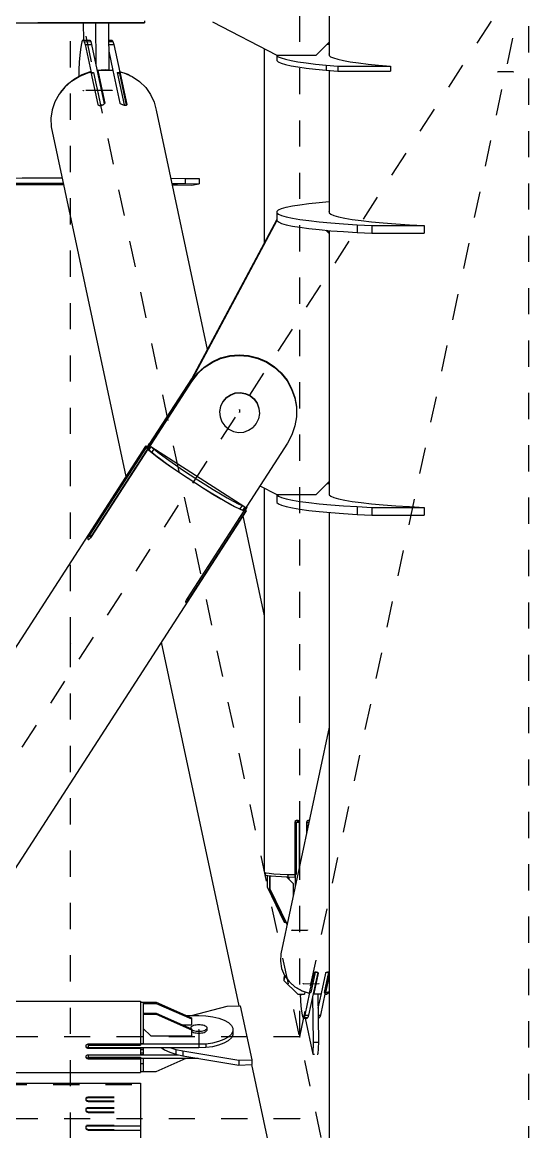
# Model space of a CAD drawing. Header units: millimetres. Extents: x 149919 to 150445, y 136651 to 136866.
# Drawn here: x 150374.178 to 150376.113, y 136729.513 to 136733.751 of the extents above; entities that cross this region are included whole.
import ezdxf

# ---------------------------------------------------------------- set-up
doc = ezdxf.new("R2010")
doc.units = ezdxf.units.MM
doc.header["$LTSCALE"] = 0.25
for name, pattern in [('CENTER', [50.8, 31.75, -6.35, 6.35, -6.35]), ('XKITLINE00', [0]), ('XKITLINE02', [4, 2, -2]), ('XKITLINE03', [6, 3, -1, 1, -1])]:
    doc.linetypes.add(name, pattern=pattern)

# ---------------------------------------------------------------- blocks, each defined once
blk = doc.blocks.new('çatıı')
at = {"color": 8, "linetype": 'CENTER'}
for p, q in [((23430, 7286.23), (23430, 8951.04)), ((23255, 8100.54), (23255, 8908.22)), ((23342.5, 7950.27), (23342.5, 8770.27)), ((22900, 7540.27), (23430, 8360.27)), ((23430, 7540.27), (23255, 8360.27)), ((23342.5, 7950.27), (23430, 8360.27)), ((23424.13, 8318.83), (23418.16, 8318.79)), ((23270.84, 8311.73), (23259.89, 8311.66)), ((23319.5, 8189.82), (23319.5, 8188.8)), ((23255, 6431.43), (23255, 8100.54)), ((23339.51, 7991.02), (23345.48, 7991.06)), ((23343.85, 7970.58), (23349.82, 7970.62)), ((23342.5, 7950.27), (22987.5, 7950.27)), ((23303.96, 7953), (23303.96, 7947.54))]:
    blk.add_line(p, q, dxfattribs=at)
at = {"color": 8, "linetype": 'XKITLINE00'}
for p, q in [((23353.8, 8390.02), (23353.8, 8330.21)), ((23046.8, 8337.5), (23283.2, 8337.5)), ((23242.19, 8337.53), (23242.36, 8337.58)), ((23242.19, 8337.52), (23242.36, 8337.52)), ((23242.36, 8337.58), (23242.6, 8337.62)), ((23242.36, 8337.52), (23242.6, 8337.52)), ((23242.6, 8337.62), (23242.89, 8337.64)), ((23242.6, 8337.52), (23242.89, 8337.52)), ((23242.89, 8337.64), (23243.2, 8337.65)), ((23242.89, 8337.64), (23242.89, 8337.52)), ((23242.89, 8337.52), (23243.2, 8337.52)), ((23243.2, 8337.65), (23283.2, 8337.65)), ((23243.2, 8337.65), (23243.2, 8337.52)), ((23243.2, 8337.52), (23283.2, 8337.52)), ((23259.84, 8337.52), (23259.9, 8330.9)), ((23264.47, 8337.52), (23264.6, 8321.78)), ((23269.45, 8337.52), (23269.6, 8319.65)), ((23283.2, 8338.25), (23283.2, 8337.65)), ((23283.2, 8337.65), (23283.2, 8337.52)), ((23283.2, 8337.52), (23283.2, 8337.5)), ((23283.2, 8337.52), (23283.2, 8337.5)), ((23309.19, 8337.99), (23333.8, 8325.23)), ((23258.73, 8327.35), (23258.5, 8325.16)), ((23258.99, 8329.07), (23258.73, 8327.35)), ((23259.28, 8330.25), (23258.99, 8329.07)), ((23259.58, 8330.87), (23259.28, 8330.25)), ((23259.58, 8330.87), (23259.9, 8330.9)), ((23259.9, 8330.9), (23262.39, 8330.92)), ((23259.9, 8330.9), (23260.21, 8330.35)), ((23260.21, 8330.35), (23262.7, 8330.37)), ((23260.21, 8330.35), (23260.52, 8329.23)), ((23260.52, 8329.23), (23263.01, 8329.25)), ((23260.52, 8329.23), (23262.79, 8318.57)), ((23262.39, 8330.92), (23262.7, 8330.37)), ((23262.7, 8330.37), (23263.01, 8329.25)), ((23263.01, 8329.25), (23267.84, 8306.57)), ((23269.5, 8330.97), (23270.85, 8330.98)), ((23269.51, 8330.42), (23271.16, 8330.43)), ((23269.51, 8329.3), (23271.47, 8329.31)), ((23270.85, 8330.98), (23271.16, 8330.43)), ((23271.16, 8330.43), (23271.47, 8329.31)), ((23271.47, 8329.31), (23273.74, 8318.65)), ((23328.91, 8327.76), (23328.91, 8253.37)), ((23348.8, 8325.23), (23353.8, 8330.21)), ((23352.96, 8329.37), (23353.8, 8329.44)), ((23353.8, 8330.21), (23353.8, 8325.1)), ((23258.5, 8325.16), (23258.32, 8322.57)), ((23269.54, 8326.68), (23271.11, 8319.31)), ((23333.76, 8325.24), (23333.76, 8323.13)), ((23333.76, 8325.13), (23334.31, 8324.62)), ((23333.76, 8323.13), (23334.31, 8322.63)), ((23333.8, 8325.23), (23348.8, 8325.23)), ((23334.31, 8324.62), (23335.4, 8324.12)), ((23335.4, 8324.12), (23337.03, 8323.63)), ((23337.03, 8323.63), (23339.18, 8323.15)), ((23339.18, 8323.15), (23341.83, 8322.68)), ((23341.83, 8322.68), (23344.98, 8322.24)), ((23353.76, 8325.64), (23353.8, 8325.67)), ((23353.76, 8325.64), (23353.76, 8325.13)), ((23353.76, 8325.13), (23354.31, 8324.62)), ((23354.31, 8324.62), (23355.4, 8324.12)), ((23355.4, 8324.12), (23357.03, 8323.63)), ((23357.03, 8323.63), (23359.18, 8323.15)), ((23359.18, 8323.15), (23361.83, 8322.68)), ((23361.83, 8322.68), (23364.98, 8322.24)), ((23258.18, 8319.63), (23258.12, 8317.08)), ((23258.32, 8322.57), (23258.18, 8319.63)), ((23258.3, 8317.08), (23261.55, 8318.43)), ((23259.37, 8317.77), (23262.55, 8318.91)), ((23261.55, 8318.43), (23262.7, 8318.7)), ((23262.55, 8318.91), (23262.6, 8318.68)), ((23262.7, 8318.7), (23265.34, 8306.3)), ((23262.79, 8318.57), (23262.78, 8318.3)), ((23262.79, 8318.57), (23263.75, 8318.58)), ((23262.83, 8318.09), (23263.75, 8318.58)), ((23263.75, 8318.58), (23266.4, 8306.18)), ((23265.26, 8319.47), (23265.23, 8318.81)), ((23265.26, 8319.47), (23266.7, 8319.63)), ((23265.26, 8319.47), (23265.39, 8318.85)), ((23265.4, 8319.28), (23265.37, 8318.42)), ((23265.39, 8318.85), (23265.37, 8318.19)), ((23265.37, 8318.42), (23267.89, 8306.62)), ((23265.4, 8319.28), (23268.52, 8319.52)), ((23265.4, 8319.28), (23268.05, 8306.89)), ((23266.7, 8319.63), (23268.15, 8319.69)), ((23266.7, 8319.63), (23266.75, 8319.39)), ((23268.15, 8319.69), (23269.6, 8319.65)), ((23268.52, 8319.52), (23271.18, 8319.3)), ((23269.6, 8319.65), (23271.03, 8319.51)), ((23269.6, 8319.65), (23269.64, 8319.43)), ((23271.03, 8319.51), (23271.07, 8319.31)), ((23271.18, 8319.3), (23273.82, 8306.9)), ((23272.78, 8318.64), (23273.74, 8318.65)), ((23272.78, 8318.64), (23275.43, 8306.24)), ((23272.78, 8318.64), (23273.72, 8318.14)), ((23273.7, 8318.99), (23273.83, 8318.37)), ((23273.7, 8318.99), (23276.8, 8317.89)), ((23273.7, 8318.99), (23273.7, 8318.87)), ((23273.74, 8318.65), (23273.72, 8318.14)), ((23273.85, 8318.77), (23273.81, 8317.87)), ((23273.85, 8318.77), (23275.37, 8318.39)), ((23273.85, 8318.77), (23276.49, 8306.37)), ((23334.31, 8322.63), (23335.4, 8322.13)), ((23335.4, 8322.13), (23337.03, 8321.63)), ((23337.03, 8321.63), (23339.18, 8321.15)), ((23339.18, 8321.15), (23341.83, 8320.69)), ((23341.83, 8320.69), (23344.98, 8320.24)), ((23344.98, 8322.24), (23348.59, 8321.81)), ((23344.98, 8320.24), (23348.59, 8319.82)), ((23348.59, 8321.81), (23352.65, 8321.42)), ((23348.59, 8319.82), (23352.65, 8319.42)), ((23352.65, 8321.42), (23352.65, 8319.42)), ((23352.65, 8321.42), (23357.11, 8321.05)), ((23352.65, 8319.42), (23357.11, 8319.06)), ((23353.8, 8319.33), (23353.8, 8264.99)), ((23357.11, 8321.05), (23357.11, 8319.06)), ((23357.11, 8321.05), (23377.11, 8321.05)), ((23357.11, 8319.06), (23377.11, 8319.06)), ((23364.98, 8322.24), (23368.59, 8321.81)), ((23368.59, 8321.81), (23372.65, 8321.42)), ((23372.65, 8321.42), (23377.11, 8321.05)), ((23377.11, 8321.05), (23377.11, 8319.06)), ((23252.73, 8312.96), (23255.33, 8315.24)), ((23253.81, 8314.12), (23256.43, 8316.15)), ((23255.33, 8315.24), (23258.3, 8317.08)), ((23256.43, 8316.15), (23259.37, 8317.77)), ((23259.37, 8317.77), (23259.42, 8317.54)), ((23273.72, 8318.14), (23276.28, 8306.15)), ((23273.83, 8318.37), (23273.81, 8317.74)), ((23273.81, 8317.87), (23276.32, 8306.16)), ((23275.37, 8318.39), (23278.5, 8317.01)), ((23276.8, 8317.89), (23276.83, 8317.75)), ((23276.8, 8317.89), (23277.87, 8317.29)), ((23278.5, 8317.01), (23281.3, 8315.16)), ((23279.2, 8316.55), (23279.63, 8316.31)), ((23279.63, 8316.31), (23279.94, 8316.06)), ((23281.3, 8315.16), (23283.68, 8312.87)), ((23250.58, 8310.33), (23248.95, 8307.42)), ((23252.73, 8312.96), (23250.58, 8310.33)), ((23251.59, 8311.71), (23251.13, 8311.01)), ((23252.58, 8312.78), (23251.59, 8311.71)), ((23253.81, 8314.12), (23252.83, 8313.05)), ((23283.68, 8312.87), (23285.57, 8310.23)), ((23285.57, 8310.23), (23286.92, 8307.3)), ((23248.95, 8307.42), (23247.9, 8304.31)), ((23265.34, 8306.3), (23265.45, 8306.18)), ((23265.45, 8306.18), (23265.65, 8306.08)), ((23265.65, 8306.08), (23265.93, 8306.03)), ((23265.93, 8306.03), (23266.26, 8306.03)), ((23266.11, 8306.03), (23266.4, 8306.18)), ((23266.26, 8306.03), (23266.62, 8306.07)), ((23266.4, 8306.18), (23267.06, 8306.19)), ((23266.62, 8306.07), (23266.99, 8306.16)), ((23266.99, 8306.16), (23267.34, 8306.29)), ((23267.34, 8306.29), (23267.64, 8306.44)), ((23267.64, 8306.44), (23267.72, 8306.5)), ((23267.72, 8306.5), (23267.86, 8306.59)), ((23268, 8306.73), (23267.86, 8306.59)), ((23268.05, 8306.89), (23268, 8306.73)), ((23273.82, 8306.9), (23273.93, 8306.75)), ((23273.93, 8306.75), (23274.13, 8306.6)), ((23274.13, 8306.6), (23274.4, 8306.47)), ((23274.4, 8306.47), (23274.73, 8306.37)), ((23274.73, 8306.37), (23274.76, 8306.36)), ((23274.76, 8306.36), (23275.09, 8306.24)), ((23275.09, 8306.24), (23275.45, 8306.15)), ((23275.09, 8306.24), (23275.43, 8306.24)), ((23275.43, 8306.24), (23275.66, 8306.12)), ((23275.45, 8306.15), (23275.79, 8306.1)), ((23275.79, 8306.1), (23276.08, 8306.1)), ((23276.08, 8306.1), (23276.31, 8306.15)), ((23276.31, 8306.15), (23276.45, 8306.24)), ((23276.49, 8306.37), (23276.45, 8306.24)), ((23286.92, 8307.3), (23287.69, 8304.19)), ((23247.9, 8304.31), (23247.44, 8301.1)), ((23287.69, 8304.19), (23307.2, 8212.76)), ((23247.44, 8301.1), (23247.59, 8297.89)), ((23247.59, 8297.89), (23276.11, 8164.25)), ((23230.39, 8278.26), (23236.53, 8278.29)), ((23230.39, 8276.26), (23236.53, 8276.29)), ((23236.53, 8278.29), (23242.81, 8278.32)), ((23236.53, 8276.29), (23242.81, 8276.32)), ((23242.81, 8278.32), (23249.21, 8278.34)), ((23242.81, 8276.32), (23249.21, 8276.34)), ((23249.21, 8278.34), (23251.76, 8278.34)), ((23249.21, 8276.34), (23252.19, 8276.34)), ((23293.23, 8278.19), (23298.76, 8278.14)), ((23293.66, 8276.19), (23298.76, 8276.14)), ((23298.76, 8278.14), (23298.76, 8276.14)), ((23298.76, 8278.14), (23304.08, 8278.08)), ((23298.76, 8276.14), (23304.08, 8276.08)), ((23301.15, 8275.56), (23304.08, 8276.08)), ((23304.08, 8278.08), (23304.08, 8276.08)), ((23233.6, 8275.77), (23239.88, 8275.8)), ((23239.88, 8275.8), (23246.28, 8275.82)), ((23246.28, 8275.82), (23252.3, 8275.83)), ((23293.78, 8275.64), (23295.83, 8275.62)), ((23295.83, 8275.62), (23301.15, 8275.56)), ((23337.34, 8267.11), (23339.69, 8267.61)), ((23339.69, 8267.61), (23342.59, 8268.09)), ((23342.59, 8268.09), (23346.02, 8268.55)), ((23346.02, 8268.55), (23349.95, 8268.99)), ((23349.95, 8268.99), (23353.8, 8269.34)), ((23333.77, 8265.54), (23334.37, 8266.07)), ((23333.77, 8265.54), (23333.77, 8262.02)), ((23333.77, 8265.01), (23334.37, 8264.48)), ((23334.37, 8266.07), (23335.56, 8266.6)), ((23334.37, 8264.48), (23335.56, 8263.95)), ((23335.56, 8266.6), (23337.34, 8267.11)), ((23335.56, 8263.95), (23337.34, 8263.44)), ((23337.34, 8263.44), (23339.69, 8262.94)), ((23353.77, 8265.54), (23353.8, 8265.56)), ((23353.77, 8265.54), (23353.77, 8265.01)), ((23353.77, 8265.01), (23354.37, 8264.48)), ((23354.37, 8264.48), (23355.56, 8263.95)), ((23355.56, 8263.95), (23357.34, 8263.44)), ((23357.34, 8263.44), (23359.69, 8262.94)), ((23333.77, 8262.47), (23300.26, 8199.77)), ((23333.77, 8262), (23300.56, 8199.86)), ((23333.77, 8262.02), (23334.37, 8261.49)), ((23334.37, 8261.49), (23335.56, 8260.96)), ((23335.56, 8260.96), (23337.34, 8260.45)), ((23337.34, 8260.45), (23339.69, 8259.95)), ((23339.69, 8262.94), (23342.59, 8262.46)), ((23339.69, 8259.95), (23342.59, 8259.47)), ((23342.59, 8262.46), (23346.02, 8262)), ((23342.59, 8259.47), (23346.02, 8259.01)), ((23346.02, 8262), (23349.95, 8261.57)), ((23349.95, 8261.57), (23354.36, 8261.16)), ((23354.36, 8261.16), (23359.2, 8260.79)), ((23359.2, 8260.79), (23364.44, 8260.45)), ((23359.69, 8262.94), (23362.59, 8262.46)), ((23362.59, 8262.46), (23366.02, 8262)), ((23364.44, 8260.45), (23364.44, 8257.46)), ((23364.44, 8260.45), (23370.04, 8260.15)), ((23366.02, 8262), (23369.95, 8261.57)), ((23369.95, 8261.57), (23374.36, 8261.16)), ((23370.04, 8260.15), (23370.04, 8257.16)), ((23370.04, 8260.15), (23390.04, 8260.15)), ((23374.36, 8261.16), (23379.2, 8260.79)), ((23379.2, 8260.79), (23384.44, 8260.45)), ((23384.44, 8260.45), (23390.04, 8260.15)), ((23390.04, 8260.15), (23390.04, 8257.16)), ((23346.02, 8259.01), (23349.95, 8258.57)), ((23349.95, 8258.57), (23354.36, 8258.17)), ((23352.52, 8258.34), (23353.8, 8257.06)), ((23353.04, 8258.29), (23353.8, 8257.54)), ((23353.8, 8258.22), (23353.8, 8257.3)), ((23353.8, 8257.3), (23353.8, 8257.06)), ((23353.8, 8257.06), (23353.8, 8162.36)), ((23354.36, 8258.17), (23359.2, 8257.8)), ((23359.2, 8257.8), (23364.44, 8257.46)), ((23364.44, 8257.46), (23370.04, 8257.16)), ((23370.04, 8257.16), (23390.04, 8257.16)), ((23309, 8208.08), (23312.29, 8209.55)), ((23309, 8207.85), (23312.29, 8209.31)), ((23312.29, 8209.55), (23315.77, 8210.45)), ((23312.29, 8209.31), (23315.77, 8210.21)), ((23315.77, 8210.45), (23319.36, 8210.77)), ((23315.77, 8210.21), (23319.36, 8210.53)), ((23319.36, 8210.77), (23322.95, 8210.49)), ((23319.36, 8210.53), (23322.95, 8210.26)), ((23322.95, 8210.49), (23326.44, 8209.64)), ((23322.95, 8210.26), (23326.44, 8209.4)), ((23326.44, 8209.64), (23329.75, 8208.21)), ((23326.44, 8209.4), (23329.75, 8207.98)), ((23303.36, 8203.65), (23306, 8206.1)), ((23303.36, 8203.42), (23306, 8205.87)), ((23306, 8206.1), (23309, 8208.08)), ((23306, 8205.87), (23309, 8207.85)), ((23329.75, 8208.21), (23332.78, 8206.27)), ((23329.75, 8207.98), (23332.78, 8206.03)), ((23332.78, 8206.27), (23335.44, 8203.86)), ((23332.78, 8206.03), (23335.44, 8203.62)), ((23301.17, 8200.81), (23262.82, 8141.48)), ((23301.17, 8200.57), (23284.49, 8174.76)), ((23301.17, 8201.6), (23285.19, 8176.87)), ((23300.8, 8200.79), (23285.3, 8176.81)), ((23300.26, 8199.77), (23299.75, 8198.62)), ((23300.26, 8199.77), (23300.26, 8199.39)), ((23303.36, 8203.65), (23301.17, 8200.81)), ((23303.36, 8203.42), (23301.17, 8200.57)), ((23301.37, 8201.86), (23301.17, 8201.6)), ((23301.17, 8201.6), (23301.17, 8201.48)), ((23301.17, 8200.81), (23301.17, 8200.57)), ((23303.36, 8203.65), (23303.36, 8203.42)), ((23335.44, 8203.86), (23337.67, 8201.04)), ((23335.44, 8203.62), (23337.67, 8200.8)), ((23337.67, 8201.04), (23339.4, 8197.89)), ((23337.67, 8200.8), (23339.4, 8197.66)), ((23314.39, 8194.41), (23316.02, 8195.54)), ((23316.02, 8195.54), (23317.89, 8196.21)), ((23316.02, 8195.48), (23317.89, 8196.14)), ((23316.02, 8195.48), (23317.89, 8196.14)), ((23316.02, 8195.41), (23317.89, 8196.08)), ((23317.89, 8196.21), (23319.87, 8196.37)), ((23317.89, 8196.14), (23319.87, 8196.3)), ((23317.89, 8196.14), (23319.87, 8196.3)), ((23317.89, 8196.08), (23319.87, 8196.24)), ((23319.87, 8196.37), (23321.82, 8196.01)), ((23319.87, 8196.3), (23321.82, 8195.95)), ((23319.87, 8196.3), (23321.82, 8195.95)), ((23319.87, 8196.24), (23321.82, 8195.89)), ((23321.82, 8196.01), (23323.61, 8195.17)), ((23321.82, 8195.95), (23323.61, 8195.11)), ((23321.82, 8195.95), (23323.61, 8195.11)), ((23321.82, 8195.89), (23323.61, 8195.04)), ((23339.4, 8197.89), (23340.59, 8194.5)), ((23339.4, 8197.66), (23340.59, 8194.27)), ((23313.11, 8192.9), (23312.26, 8191.12)), ((23313.11, 8192.84), (23312.26, 8191.05)), ((23313.11, 8192.84), (23312.26, 8191.05)), ((23313.11, 8192.78), (23312.26, 8190.99)), ((23314.39, 8194.41), (23313.11, 8192.9)), ((23314.39, 8194.35), (23313.11, 8192.84)), ((23314.39, 8194.35), (23313.11, 8192.84)), ((23314.39, 8194.29), (23313.11, 8192.78)), ((23313.11, 8192.9), (23313.11, 8192.84)), ((23313.11, 8192.84), (23313.11, 8192.78)), ((23314.39, 8194.35), (23316.02, 8195.48)), ((23314.39, 8194.35), (23316.02, 8195.48)), ((23314.39, 8194.29), (23316.02, 8195.41)), ((23323.61, 8195.17), (23323.61, 8195.11)), ((23323.61, 8195.17), (23325.13, 8193.89)), ((23323.61, 8195.11), (23325.13, 8193.83)), ((23323.61, 8195.11), (23325.13, 8193.83)), ((23323.61, 8195.11), (23323.61, 8195.04)), ((23323.61, 8195.04), (23325.13, 8193.76)), ((23325.13, 8193.89), (23326.25, 8192.26)), ((23325.13, 8193.83), (23326.25, 8192.2)), ((23325.13, 8193.83), (23326.25, 8192.2)), ((23325.13, 8193.76), (23326.25, 8192.14)), ((23326.25, 8192.26), (23326.92, 8190.4)), ((23326.25, 8192.2), (23326.92, 8190.34)), ((23326.25, 8192.2), (23326.92, 8190.34)), ((23326.25, 8192.14), (23326.92, 8190.28)), ((23340.59, 8194.5), (23341.21, 8190.97)), ((23340.59, 8194.27), (23341.21, 8190.73)), ((23312.26, 8191.12), (23311.9, 8189.17)), ((23312.26, 8191.05), (23311.9, 8189.11)), ((23312.26, 8191.05), (23311.9, 8189.11)), ((23312.26, 8190.99), (23311.9, 8189.04)), ((23311.9, 8189.04), (23312.07, 8187.07)), ((23312.07, 8187.07), (23312.74, 8185.21)), ((23327.09, 8188.3), (23326.73, 8186.36)), ((23326.92, 8190.28), (23327.09, 8188.3)), ((23341.23, 8187.14), (23340.66, 8183.6)), ((23341.21, 8190.73), (23341.23, 8187.14)), ((23312.74, 8185.21), (23313.87, 8183.58)), ((23313.87, 8183.58), (23315.38, 8182.31)), ((23322.97, 8181.94), (23324.6, 8183.06)), ((23325.88, 8184.57), (23324.6, 8183.06)), ((23326.73, 8186.36), (23325.88, 8184.57)), ((23340.66, 8183.6), (23339.51, 8180.2)), ((23315.38, 8182.31), (23317.17, 8181.46)), ((23317.17, 8181.46), (23319.12, 8181.11)), ((23319.12, 8181.11), (23321.1, 8181.27)), ((23321.1, 8181.27), (23322.97, 8181.94)), ((23339.51, 8180.2), (23337.82, 8177.03)), ((23283.6, 8175.84), (23007.97, 7749.39)), ((23283.86, 8175.41), (23262.19, 8141.89)), ((23284.49, 8174.86), (23262.82, 8141.34)), ((23284.49, 8174.75), (23262.82, 8141.23)), ((23283.6, 8175.84), (23283.86, 8175.95)), ((23283.6, 8175.84), (23283.86, 8175.41)), ((23283.86, 8175.95), (23284.15, 8175.76)), ((23283.86, 8175.41), (23284.49, 8175.01)), ((23284.03, 8175.57), (23284.08, 8175.4)), ((23284.89, 8176.66), (23284.08, 8175.4)), ((23284.08, 8175.4), (23284.24, 8175.16)), ((23285.06, 8176.42), (23284.24, 8175.16)), ((23284.24, 8175.16), (23284.49, 8175.01)), ((23284.49, 8174.86), (23284.49, 8174.76)), ((23284.49, 8174.76), (23284.87, 8174.52)), ((23284.49, 8174.75), (23284.86, 8174.51)), ((23284.49, 8174.75), (23284.76, 8174.48)), ((23284.76, 8174.48), (23286.18, 8173.29)), ((23284.89, 8176.93), (23284.84, 8176.83)), ((23284.84, 8176.83), (23284.89, 8176.66)), ((23285.68, 8175.77), (23284.86, 8174.51)), ((23284.86, 8174.51), (23285.97, 8173.54)), ((23284.89, 8176.93), (23285.06, 8176.95)), ((23284.89, 8176.66), (23285.06, 8176.42)), ((23285.06, 8176.95), (23285.55, 8176.64)), ((23285.06, 8176.42), (23285.3, 8176.26)), ((23285.68, 8175.77), (23321.58, 8152.71)), ((23285.68, 8175.77), (23286.78, 8174.8)), ((23286.78, 8174.8), (23285.97, 8173.54)), ((23286.78, 8174.8), (23288.31, 8173.58)), ((23337.82, 8177.03), (23321.14, 8151.22)), ((23285.97, 8173.54), (23287.5, 8172.32)), ((23286.18, 8173.29), (23288.1, 8171.8)), ((23287.5, 8172.32), (23289.41, 8170.88)), ((23288.1, 8171.8), (23290.47, 8170.05)), ((23288.31, 8173.58), (23290.22, 8172.13)), ((23289.41, 8170.88), (23291.66, 8169.25)), ((23290.22, 8172.13), (23292.47, 8170.5)), ((23292.47, 8170.5), (23295.01, 8168.73)), ((23290.47, 8170.05), (23293.21, 8168.11)), ((23291.66, 8169.25), (23294.19, 8167.47)), ((23293.21, 8168.11), (23296.24, 8166.03)), ((23294.19, 8167.47), (23296.94, 8165.6)), ((23295.01, 8168.73), (23297.76, 8166.86)), ((23296.24, 8166.03), (23299.48, 8163.87)), ((23297.76, 8166.86), (23300.65, 8164.93)), ((23296.94, 8165.6), (23299.84, 8163.67)), ((23299.48, 8163.87), (23302.81, 8161.7)), ((23299.84, 8163.67), (23302.81, 8161.74)), ((23300.65, 8164.93), (23303.63, 8163)), ((23302.81, 8161.74), (23305.79, 8159.85)), ((23302.81, 8161.7), (23306.15, 8159.59)), ((23303.63, 8163), (23306.6, 8161.11)), ((23348.8, 8157.37), (23353.8, 8162.36)), ((23353.04, 8161.6), (23353.8, 8161.67)), ((23353.8, 8162.36), (23353.8, 8157.32)), ((23305.79, 8159.85), (23308.68, 8158.06)), ((23306.15, 8159.59), (23309.38, 8157.59)), ((23306.6, 8161.11), (23309.5, 8159.32)), ((23308.68, 8158.06), (23311.43, 8156.4)), ((23309.38, 8157.59), (23312.42, 8155.77)), ((23309.5, 8159.32), (23312.25, 8157.66)), ((23312.25, 8157.66), (23314.78, 8156.18)), ((23327.27, 8160.7), (23333.8, 8157.37)), ((23328.91, 8159.87), (23328.91, 8013.19)), ((23333.77, 8157.39), (23333.77, 8154.35)), ((23333.8, 8157.37), (23348.8, 8157.37)), ((23353.77, 8157.88), (23353.8, 8157.9)), ((23353.77, 8157.88), (23353.77, 8157.34)), ((23311.43, 8156.4), (23313.97, 8154.92)), ((23312.42, 8155.77), (23315.16, 8154.19)), ((23313.97, 8154.92), (23316.22, 8153.66)), ((23314.78, 8156.18), (23317.03, 8154.92)), ((23315.16, 8154.19), (23317.53, 8152.89)), ((23316.22, 8153.66), (23318.13, 8152.64)), ((23317.03, 8154.92), (23318.94, 8153.9)), ((23318.94, 8153.9), (23320.47, 8153.16)), ((23320.47, 8153.16), (23319.66, 8151.9)), ((23320.47, 8153.16), (23321.58, 8152.71)), ((23333.77, 8157.34), (23334.37, 8156.81)), ((23333.77, 8154.35), (23334.37, 8153.82)), ((23334.37, 8156.81), (23335.56, 8156.29)), ((23334.37, 8153.82), (23335.56, 8153.3)), ((23335.56, 8156.29), (23337.34, 8155.78)), ((23335.56, 8153.3), (23337.34, 8152.78)), ((23337.34, 8155.78), (23339.69, 8155.28)), ((23339.69, 8155.28), (23342.59, 8154.79)), ((23342.59, 8154.79), (23346.02, 8154.33)), ((23346.02, 8154.33), (23349.95, 8153.9)), ((23349.95, 8153.9), (23354.36, 8153.5)), ((23353.77, 8157.34), (23354.37, 8156.81)), ((23354.36, 8153.5), (23359.2, 8153.12)), ((23354.37, 8156.81), (23355.56, 8156.29)), ((23355.56, 8156.29), (23357.34, 8155.78)), ((23357.34, 8155.78), (23359.69, 8155.28)), ((23359.69, 8155.28), (23362.59, 8154.79)), ((23362.59, 8154.79), (23366.02, 8154.33)), ((23366.02, 8154.33), (23369.95, 8153.9)), ((23369.95, 8153.9), (23374.36, 8153.5)), ((23374.36, 8153.5), (23379.2, 8153.12)), ((23322.02, 8151.16), (23046.39, 7724.71)), ((23321.14, 8151.21), (23299.47, 8117.69)), ((23321.77, 8151.06), (23300.11, 8117.54)), ((23317.53, 8152.89), (23319.45, 8151.92)), ((23318.13, 8152.64), (23319.66, 8151.9)), ((23319.45, 8151.92), (23320.86, 8151.29)), ((23319.66, 8151.9), (23320.76, 8151.45)), ((23321.58, 8152.71), (23320.76, 8151.45)), ((23320.76, 8151.45), (23321.14, 8151.21)), ((23320.76, 8149.21), (23328.91, 8111.04)), ((23320.77, 8151.46), (23321.14, 8151.22)), ((23320.86, 8151.29), (23321.14, 8151.21)), ((23321.25, 8151.39), (23321.77, 8151.06)), ((23321.25, 8151.39), (23321.38, 8151.31)), ((23322.19, 8152.56), (23321.38, 8151.31)), ((23321.38, 8151.31), (23321.55, 8151.33)), ((23322.36, 8152.59), (23321.55, 8151.33)), ((23321.73, 8151.62), (23321.77, 8151.59)), ((23321.77, 8151.59), (23322.02, 8151.16)), ((23321.77, 8151.06), (23322.02, 8151.16)), ((23322.06, 8152.65), (23322.19, 8152.56)), ((23322.19, 8152.56), (23322.36, 8152.59)), ((23322.28, 8152.98), (23322.36, 8152.86)), ((23322.36, 8152.86), (23322.41, 8152.69)), ((23322.41, 8152.69), (23322.36, 8152.59)), ((23337.34, 8152.78), (23339.69, 8152.28)), ((23339.69, 8152.28), (23342.59, 8151.8)), ((23342.59, 8151.8), (23346.02, 8151.34)), ((23346.02, 8151.34), (23349.95, 8150.91)), ((23349.95, 8150.91), (23354.36, 8150.51)), ((23353.8, 8150.56), (23353.8, 7576.88)), ((23354.36, 8150.51), (23359.2, 8150.13)), ((23359.2, 8153.12), (23364.44, 8152.79)), ((23359.2, 8150.13), (23364.44, 8149.8)), ((23364.44, 8152.79), (23364.44, 8149.8)), ((23364.44, 8152.79), (23370.04, 8152.49)), ((23364.44, 8149.8), (23370.04, 8149.5)), ((23370.04, 8152.49), (23370.04, 8149.5)), ((23370.04, 8152.49), (23390.04, 8152.49)), ((23370.04, 8149.5), (23390.04, 8149.5)), ((23379.2, 8153.12), (23384.44, 8152.79)), ((23384.44, 8152.79), (23390.04, 8152.49)), ((23390.04, 8152.49), (23390.04, 8149.5)), ((23261.55, 8140.69), (23261.53, 8140.46)), ((23261.53, 8140.46), (23261.56, 8140.3)), ((23261.58, 8140.81), (23261.55, 8140.69)), ((23261.64, 8140.95), (23261.58, 8140.81)), ((23261.8, 8141.25), (23261.64, 8140.95)), ((23261.99, 8141.56), (23261.8, 8141.25)), ((23261.96, 8140.28), (23262.16, 8140.43)), ((23262.19, 8141.89), (23261.99, 8141.56)), ((23261.99, 8141.56), (23262.72, 8141.09)), ((23262.16, 8140.43), (23262.38, 8140.65)), ((23262.19, 8141.89), (23262.82, 8141.49)), ((23262.61, 8140.92), (23262.38, 8140.65)), ((23262.82, 8141.23), (23262.61, 8140.92)), ((23262.82, 8141.48), (23262.82, 8141.34)), ((23262.82, 8141.34), (23262.87, 8141.3)), ((23261.56, 8140.3), (23261.65, 8140.21)), ((23261.65, 8140.21), (23261.78, 8140.21)), ((23261.78, 8140.21), (23261.96, 8140.28)), ((23298.91, 8116.54), (23298.89, 8116.37)), ((23298.89, 8116.37), (23298.93, 8116.27)), ((23298.99, 8116.78), (23298.91, 8116.54)), ((23298.93, 8116.27), (23299.01, 8116.24)), ((23299.11, 8117.06), (23298.99, 8116.78)), ((23299.01, 8116.24), (23299.15, 8116.3)), ((23299.27, 8117.37), (23299.11, 8117.06)), ((23299.15, 8116.3), (23299.32, 8116.42)), ((23299.47, 8117.69), (23299.27, 8117.37)), ((23299.32, 8116.42), (23299.41, 8116.51)), ((23299.38, 8117.54), (23299.88, 8117.23)), ((23299.5, 8116.64), (23299.41, 8116.51)), ((23299.69, 8116.91), (23299.5, 8116.64)), ((23299.59, 8117.87), (23300.11, 8117.54)), ((23299.89, 8117.21), (23299.69, 8116.91)), ((23300.11, 8117.54), (23299.89, 8117.21)), ((23289.61, 8101.01), (23319.24, 7962.16)), ((23353.8, 8068.62), (23335.31, 7982)), ((23340.72, 8032.52), (23340.65, 8032.26)), ((23340.65, 8032.26), (23340.65, 8012.31)), ((23340.67, 8032.33), (23340.71, 8032.29)), ((23340.71, 8032.29), (23340.71, 8012.35)), ((23340.71, 8032.29), (23341.18, 8032.28)), ((23340.82, 8032.76), (23340.72, 8032.52)), ((23340.82, 8032.76), (23341, 8032.95)), ((23341, 8032.95), (23341.24, 8033.07)), ((23341.18, 8032.28), (23342.23, 8032.29)), ((23341.18, 8032.28), (23341.18, 8012.33)), ((23341.22, 8033.06), (23342.23, 8032.29)), ((23341.24, 8033.07), (23341.51, 8033.11)), ((23341.51, 8033.11), (23341.77, 8033.06)), ((23341.77, 8033.06), (23342.01, 8032.94)), ((23341.98, 8032.96), (23342.14, 8032.8)), ((23342.01, 8032.94), (23342.2, 8032.76)), ((23342.14, 8032.8), (23342.26, 8032.56)), ((23342.2, 8032.76), (23342.32, 8032.52)), ((23342.23, 8032.29), (23342.23, 8014.41)), ((23342.26, 8032.56), (23342.32, 8032.52)), ((23342.26, 8032.56), (23342.31, 8032.3)), ((23342.31, 8032.3), (23342.36, 8032.26)), ((23342.31, 8032.3), (23342.31, 8014.79)), ((23342.32, 8032.52), (23342.36, 8032.26)), ((23342.36, 8032.26), (23342.36, 8015.05)), ((23345.19, 8032.54), (23345.15, 8032.28)), ((23345.15, 8032.28), (23345.15, 8028.11)), ((23345.16, 8032.35), (23345.21, 8032.31)), ((23345.31, 8032.78), (23345.19, 8032.54)), ((23345.21, 8032.31), (23345.21, 8028.41)), ((23345.21, 8032.31), (23346.05, 8032.31)), ((23345.5, 8032.97), (23345.31, 8032.78)), ((23345.5, 8032.97), (23345.73, 8033.09)), ((23345.71, 8033.08), (23346.14, 8032.75)), ((23345.73, 8033.09), (23345.99, 8033.14)), ((23345.99, 8033.14), (23346.22, 8033.1)), ((23328.91, 8013.19), (23329.53, 8012.98)), ((23329.25, 8013.08), (23329.25, 8012.3)), ((23329.25, 8012.3), (23329.5, 8012.1)), ((23329.5, 8012.1), (23330.3, 8011.92)), ((23329.53, 8012.98), (23330.8, 8012.78)), ((23330.03, 8011.98), (23330.03, 8007.62)), ((23330.13, 8011.96), (23330.13, 8007.54)), ((23330.3, 8011.92), (23331.06, 8011.82)), ((23330.8, 8012.78), (23332.67, 8012.6)), ((23330.97, 8011.83), (23330.97, 8006.9)), ((23331.06, 8011.82), (23331.06, 8011.81)), ((23331.06, 8011.81), (23331.06, 8006.83)), ((23331.06, 8011.81), (23331.08, 8011.81)), ((23331.08, 8011.81), (23331.61, 8011.75)), ((23331.61, 8011.75), (23333.38, 8011.6)), ((23332.67, 8012.6), (23335.02, 8012.46)), ((23333.38, 8011.6), (23335.53, 8011.48)), ((23335.02, 8012.46), (23337.75, 8012.36)), ((23335.53, 8011.48), (23337.98, 8011.39)), ((23337.48, 8011.41), (23340.02, 8008.88)), ((23337.75, 8012.36), (23340.65, 8012.31)), ((23337.98, 8012.36), (23337.98, 8011.39)), ((23337.98, 8011.39), (23340.61, 8011.34)), ((23338.28, 8011.39), (23338.28, 8010.61)), ((23340.61, 8012.31), (23340.61, 8011.34)), ((23340.71, 8012.35), (23341.18, 8012.33)), ((23340.71, 8012.35), (23340.73, 8012.33)), ((23340.73, 8012.33), (23341.18, 8012.33)), ((23340.73, 8012.33), (23340.73, 8007.41)), ((23330.03, 8007.62), (23330.13, 8007.54)), ((23330.03, 8007.62), (23336.51, 7994.19)), ((23330.13, 8007.54), (23336.6, 7994.12)), ((23330.97, 8006.9), (23331.06, 8006.83)), ((23330.97, 8006.9), (23337.44, 7993.48)), ((23331.06, 8006.83), (23337.53, 7993.41)), ((23340.02, 8008.88), (23340.02, 8004.08)), ((23336.51, 7994.19), (23336.6, 7994.12)), ((23336.6, 7994.12), (23337.13, 7994.13)), ((23337.44, 7993.48), (23337.53, 7993.41)), ((23337.53, 7993.41), (23337.74, 7993.41)), ((23335.31, 7982), (23335.1, 7979.2)), ((23335.1, 7979.2), (23335.57, 7976.41)), ((23335.57, 7976.41), (23336.7, 7973.76)), ((23336.67, 7973.83), (23336.43, 7972.73)), ((23336.43, 7972.73), (23336.48, 7971.81)), ((23336.85, 7973.55), (23336.48, 7971.81)), ((23336.48, 7971.81), (23341.82, 7966.59)), ((23336.7, 7973.76), (23338.43, 7971.39)), ((23338.43, 7971.39), (23340.67, 7969.41)), ((23338.95, 7970.92), (23339.05, 7970.81)), ((23349.39, 7974.89), (23345.9, 7958.53)), ((23347.83, 7974.84), (23346.17, 7967.04)), ((23348.37, 7975.02), (23346.71, 7967.22)), ((23347.83, 7974.84), (23347.92, 7974.92)), ((23349.43, 7974.85), (23347.84, 7967.41)), ((23349.53, 7974.66), (23347.87, 7966.86)), ((23347.92, 7974.92), (23348.04, 7975.01)), ((23348.04, 7975.01), (23348.24, 7975.06)), ((23348.24, 7975.06), (23348.49, 7975.09)), ((23348.28, 7975.06), (23348.37, 7975.02)), ((23348.37, 7975.02), (23349.06, 7975.02)), ((23348.49, 7975.09), (23348.75, 7975.08)), ((23348.75, 7975.08), (23349.01, 7975.03)), ((23349.01, 7975.03), (23349.24, 7974.96)), ((23349.24, 7974.96), (23349.41, 7974.87)), ((23349.41, 7974.87), (23349.51, 7974.77)), ((23349.51, 7974.77), (23349.53, 7974.66)), ((23352.32, 7974.68), (23350.66, 7966.88)), ((23353.45, 7975.05), (23351.78, 7967.25)), ((23353.8, 7974.87), (23352.22, 7967.49)), ((23353.8, 7974.61), (23352.31, 7967.66)), ((23352.38, 7974.79), (23352.32, 7974.68)), ((23353.8, 7973.9), (23352.34, 7967.08)), ((23352.38, 7974.79), (23352.52, 7974.89)), ((23352.52, 7974.89), (23352.73, 7974.99)), ((23352.73, 7974.99), (23352.97, 7975.06)), ((23352.92, 7975.05), (23353.45, 7975.05)), ((23352.97, 7975.06), (23353.23, 7975.11)), ((23353.23, 7975.11), (23353.49, 7975.12)), ((23353.45, 7975.05), (23353.56, 7975.11)), ((23353.49, 7975.12), (23353.72, 7975.1)), ((23353.72, 7975.1), (23353.8, 7975.07)), ((23339.05, 7970.81), (23339.61, 7970.34)), ((23340.67, 7969.41), (23343.32, 7967.93)), ((23340.91, 7969.28), (23341.11, 7969.12)), ((23341.11, 7969.12), (23343.48, 7967.84)), ((23343.32, 7967.93), (23346.17, 7967.04)), ((23343.49, 7967.88), (23343.48, 7967.84)), ((23343.48, 7967.84), (23346.07, 7967.02)), ((23344.51, 7967.51), (23344.31, 7966.61)), ((23346.26, 7967.21), (23344.4, 7958.52)), ((23346.08, 7967.07), (23346.07, 7967.02)), ((23346.25, 7967.45), (23346.71, 7967.22)), ((23346.25, 7967.42), (23346.26, 7967.21)), ((23346.26, 7967.21), (23346.71, 7967.22)), ((23347.75, 7967.22), (23347.77, 7966.76)), ((23347.86, 7967.15), (23347.77, 7966.76)), ((23347.77, 7966.76), (23348.47, 7966.72)), ((23347.83, 7967.61), (23347.86, 7967.15)), ((23347.84, 7967.41), (23347.87, 7966.86)), ((23347.87, 7966.86), (23349.27, 7966.73)), ((23348.49, 7966.8), (23348.47, 7966.72)), ((23348.47, 7966.72), (23349.17, 7966.7)), ((23349.17, 7966.7), (23349.87, 7966.73)), ((23349.27, 7966.73), (23350.66, 7966.88)), ((23349.4, 7966.71), (23349.62, 7948.26)), ((23350.66, 7966.88), (23349.46, 7961.26)), ((23349.88, 7966.79), (23349.87, 7966.73)), ((23349.87, 7966.73), (23350.56, 7966.78)), ((23352.23, 7967.25), (23350.38, 7958.56)), ((23350.58, 7966.87), (23350.56, 7966.78)), ((23351.78, 7967.25), (23352.22, 7967.49)), ((23351.78, 7967.25), (23352.23, 7967.25)), ((23352.22, 7967.49), (23352.23, 7967.25)), ((23352.23, 7967.25), (23352.24, 7967.07)), ((23352.32, 7967.46), (23352.24, 7967.07)), ((23352.24, 7967.07), (23352.34, 7967.1)), ((23352.3, 7967.88), (23352.32, 7967.46)), ((23352.31, 7967.66), (23352.34, 7967.08)), ((23352.34, 7967.08), (23353.8, 7967.57)), ((23352.78, 7966.66), (23353.8, 7967.38)), ((23228.99, 7963.92), (23281.66, 7963.92)), ((23281.66, 7963.92), (23281.66, 7947.58)), ((23281.66, 7963.48), (23282.66, 7963.48)), ((23282.66, 7963.48), (23287.66, 7963.48)), ((23282.66, 7963.48), (23282.66, 7963.46)), ((23282.66, 7963.46), (23282.66, 7963.43)), ((23282.66, 7963.43), (23282.66, 7958.93)), ((23282.66, 7963.06), (23287.66, 7963.06)), ((23287.66, 7963.48), (23301.16, 7957.56)), ((23287.66, 7963.48), (23287.66, 7963.06)), ((23287.66, 7963.06), (23301.16, 7957.15)), ((23341.82, 7966.59), (23344.31, 7966.61)), ((23342.61, 7966.59), (23342.74, 7965.96)), ((23342.71, 7966.6), (23342.82, 7964.24)), ((23342.82, 7964.24), (23342.98, 7961.99)), ((23347.42, 7965.66), (23347.63, 7948.24)), ((23352.11, 7966.66), (23352.78, 7966.66)), ((23282.66, 7959.33), (23287.66, 7959.33)), ((23282.66, 7958.93), (23282.66, 7958.91)), ((23282.66, 7958.91), (23287.66, 7958.91)), ((23282.66, 7958.91), (23282.66, 7958.89)), ((23282.66, 7958.89), (23282.66, 7953.15)), ((23287.66, 7959.33), (23301.16, 7953.41)), ((23287.66, 7959.33), (23287.66, 7958.91)), ((23287.66, 7958.91), (23301.16, 7953)), ((23299.15, 7958.44), (23303.96, 7958.44)), ((23301.15, 7958.44), (23314.8, 7961.99)), ((23303.96, 7958.44), (23306.68, 7958.32)), ((23306.68, 7958.32), (23309.28, 7957.97)), ((23314.8, 7961.99), (23319.78, 7962.18)), ((23319.78, 7962.18), (23324.19, 7941.53)), ((23342.98, 7961.99), (23343.18, 7960.12)), ((23343.18, 7960.12), (23343.41, 7958.71)), ((23343.41, 7958.71), (23343.66, 7957.82)), ((23344.4, 7958.52), (23344.16, 7957.72)), ((23344.4, 7958.52), (23345.9, 7958.53)), ((23345.9, 7958.53), (23345.66, 7957.73)), ((23349.5, 7958.55), (23350.38, 7958.56)), ((23350.38, 7958.56), (23350.14, 7957.76)), ((23297.83, 7954.87), (23301.16, 7954.87)), ((23301.04, 7954.17), (23300.9, 7953.96)), ((23301.04, 7954.17), (23301.27, 7954.38)), ((23301.16, 7957.56), (23301.16, 7954.87)), ((23301.27, 7954.38), (23301.58, 7954.56)), ((23301.58, 7954.56), (23301.96, 7954.72)), ((23301.96, 7954.72), (23302.41, 7954.85)), ((23302.41, 7954.85), (23302.9, 7954.94)), ((23302.9, 7954.94), (23303.42, 7955)), ((23303.42, 7955), (23303.96, 7955.02)), ((23303.96, 7955.02), (23304.49, 7955)), ((23304.49, 7955), (23305.02, 7954.94)), ((23305.02, 7954.94), (23305.51, 7954.85)), ((23305.51, 7954.85), (23305.95, 7954.72)), ((23305.95, 7954.72), (23306.33, 7954.56)), ((23306.33, 7954.56), (23306.64, 7954.38)), ((23306.64, 7954.38), (23306.87, 7954.17)), ((23306.87, 7954.17), (23307.01, 7953.96)), ((23309.28, 7957.97), (23311.66, 7957.4)), ((23311.66, 7957.4), (23313.69, 7956.64)), ((23313.69, 7956.64), (23315.3, 7955.72)), ((23315.3, 7955.72), (23316.41, 7954.68)), ((23316.41, 7954.68), (23316.98, 7953.57)), ((23343.66, 7957.82), (23343.91, 7957.48)), ((23343.91, 7957.48), (23344.16, 7957.72)), ((23343.91, 7957.48), (23345.4, 7957.49)), ((23344.16, 7957.72), (23345.66, 7957.73)), ((23344.54, 7957.49), (23347.47, 7943.69)), ((23345.4, 7957.49), (23345.66, 7957.73)), ((23349.5, 7957.75), (23350.14, 7957.76)), ((23349.51, 7957.52), (23349.89, 7957.52)), ((23349.89, 7957.52), (23350.14, 7957.76)), ((23281.66, 7950.46), (23282.66, 7950.46)), ((23282.66, 7953.45), (23285.66, 7950.72)), ((23282.66, 7953.15), (23282.66, 7947.75)), ((23285.66, 7950.72), (23301.16, 7950.72)), ((23300.9, 7953.96), (23300.86, 7953.73)), ((23300.86, 7953.73), (23300.86, 7953.54)), ((23300.86, 7953.73), (23300.9, 7953.52)), ((23301.16, 7953.41), (23301.16, 7950.72)), ((23301.16, 7953.19), (23301.27, 7953.09)), ((23301.16, 7952.46), (23301.27, 7952.36)), ((23301.27, 7953.09), (23301.58, 7952.91)), ((23301.27, 7952.36), (23301.58, 7952.18)), ((23301.58, 7952.91), (23301.96, 7952.75)), ((23301.58, 7952.18), (23301.96, 7952.02)), ((23301.96, 7952.75), (23302.41, 7952.62)), ((23301.96, 7952.02), (23302.41, 7951.89)), ((23302.41, 7952.62), (23302.9, 7952.52)), ((23302.41, 7951.89), (23302.9, 7951.8)), ((23302.9, 7952.52), (23303.42, 7952.47)), ((23302.9, 7951.8), (23303.42, 7951.74)), ((23303.42, 7952.47), (23303.96, 7952.45)), ((23303.42, 7951.74), (23303.96, 7951.72)), ((23303.96, 7952.45), (23304.49, 7952.47)), ((23303.96, 7952.45), (23303.96, 7951.72)), ((23303.96, 7951.72), (23304.49, 7951.74)), ((23304.49, 7952.47), (23305.02, 7952.52)), ((23304.49, 7951.74), (23305.02, 7951.8)), ((23305.02, 7952.52), (23305.51, 7952.62)), ((23305.02, 7951.8), (23305.51, 7951.89)), ((23305.51, 7952.62), (23305.95, 7952.75)), ((23305.51, 7951.89), (23305.95, 7952.02)), ((23305.95, 7952.75), (23306.33, 7952.91)), ((23305.95, 7952.02), (23306.33, 7952.18)), ((23306.33, 7952.91), (23306.64, 7953.09)), ((23306.33, 7952.18), (23306.64, 7952.36)), ((23306.64, 7953.09), (23306.87, 7953.29)), ((23306.64, 7952.36), (23306.87, 7952.56)), ((23307.01, 7953.51), (23306.87, 7953.29)), ((23307.01, 7952.78), (23306.87, 7952.56)), ((23307.01, 7953.96), (23307.06, 7953.73)), ((23307.06, 7953.73), (23307.01, 7953.51)), ((23307.06, 7953), (23307.01, 7952.78)), ((23307.06, 7953.73), (23307.06, 7953)), ((23313.69, 7949.37), (23315.3, 7950.29)), ((23315.3, 7950.29), (23316.41, 7951.32)), ((23315.3, 7948.92), (23316.41, 7949.96)), ((23316.98, 7952.44), (23316.41, 7951.32)), ((23316.98, 7951.07), (23316.41, 7949.96)), ((23316.98, 7953.57), (23316.98, 7951.07)), ((23260.85, 7947.02), (23260.81, 7946.76)), ((23260.81, 7946.76), (23260.85, 7946.51)), ((23260.83, 7946.89), (23260.85, 7946.76)), ((23260.97, 7947.24), (23260.85, 7947.02)), ((23260.85, 7946.76), (23260.97, 7946.54)), ((23260.85, 7946.51), (23260.97, 7946.29)), ((23260.97, 7947.24), (23261.16, 7947.42)), ((23260.97, 7946.54), (23261.16, 7946.36)), ((23260.97, 7946.29), (23261.16, 7946.11)), ((23261.16, 7947.42), (23261.39, 7947.52)), ((23261.16, 7946.36), (23261.39, 7946.24)), ((23261.16, 7946.11), (23261.39, 7945.99)), ((23261.39, 7947.52), (23261.66, 7947.58)), ((23261.39, 7946.24), (23261.39, 7945.99)), ((23261.39, 7946.24), (23261.66, 7946.2)), ((23261.39, 7945.99), (23261.66, 7945.95)), ((23261.66, 7947.58), (23281.66, 7947.58)), ((23261.66, 7947.58), (23261.66, 7946.21)), ((23261.66, 7947.16), (23281.66, 7947.16)), ((23261.66, 7946.21), (23303.96, 7946.21)), ((23261.66, 7946.21), (23261.66, 7946.2)), ((23261.66, 7946.2), (23261.66, 7945.95)), ((23261.66, 7945.95), (23281.66, 7945.95)), ((23281.66, 7947.75), (23282.66, 7947.75)), ((23281.66, 7947.57), (23303.96, 7947.57)), ((23281.66, 7947.57), (23281.66, 7947.16)), ((23281.66, 7946.21), (23281.66, 7946.08)), ((23281.66, 7946.2), (23281.66, 7943.4)), ((23281.66, 7946.08), (23282.66, 7946.08)), ((23282.66, 7946.21), (23282.66, 7944.78)), ((23289.59, 7946.21), (23290.87, 7945.33)), ((23292.94, 7946.21), (23295.22, 7945.48)), ((23303.96, 7947.57), (23306.68, 7947.69)), ((23303.96, 7947.57), (23303.96, 7946.21)), ((23303.96, 7946.21), (23306.68, 7946.32)), ((23306.68, 7947.69), (23309.28, 7948.04)), ((23306.68, 7947.69), (23306.68, 7946.32)), ((23306.68, 7946.32), (23309.28, 7946.67)), ((23309.28, 7948.04), (23311.66, 7948.61)), ((23309.28, 7946.67), (23311.66, 7947.24)), ((23311.66, 7948.61), (23313.69, 7949.37)), ((23311.66, 7947.24), (23313.69, 7948)), ((23313.69, 7948), (23315.3, 7948.92)), ((23347.63, 7948.24), (23347.47, 7943.69)), ((23347.63, 7948.24), (23349.62, 7948.26)), ((23349.62, 7948.26), (23349.46, 7943.7)), ((23260.85, 7942.9), (23260.81, 7942.67)), ((23260.81, 7942.67), (23260.85, 7942.44)), ((23260.83, 7942.79), (23260.85, 7942.69)), ((23260.97, 7943.1), (23260.85, 7942.9)), ((23260.85, 7942.69), (23260.97, 7942.49)), ((23260.85, 7942.44), (23260.97, 7942.24)), ((23260.97, 7943.1), (23261.16, 7943.26)), ((23260.97, 7942.49), (23261.12, 7942.35)), ((23260.97, 7942.24), (23261.14, 7942.09)), ((23261.12, 7942.35), (23261.16, 7942.33)), ((23261.16, 7943.26), (23261.39, 7943.37)), ((23261.16, 7942.33), (23261.39, 7942.24)), ((23261.16, 7942.08), (23261.39, 7941.99)), ((23261.39, 7943.37), (23261.66, 7943.4)), ((23261.39, 7942.24), (23261.66, 7942.2)), ((23261.39, 7941.99), (23261.66, 7941.94)), ((23261.66, 7943.4), (23281.66, 7943.4)), ((23261.66, 7943.4), (23261.66, 7942.22)), ((23261.66, 7942.52), (23281.66, 7942.52)), ((23261.66, 7942.22), (23281.66, 7942.22)), ((23261.66, 7942.2), (23261.66, 7941.94)), ((23261.66, 7942.2), (23281.66, 7942.2)), ((23261.66, 7941.94), (23281.66, 7941.94)), ((23281.66, 7945.42), (23282.66, 7945.42)), ((23281.66, 7944.15), (23282.66, 7944.15)), ((23281.66, 7943.54), (23282.66, 7943.54)), ((23281.66, 7943.48), (23296.07, 7943.48)), ((23281.66, 7942.52), (23281.66, 7942.11)), ((23281.66, 7942.11), (23281.66, 7941.94)), ((23281.66, 7942.11), (23303.74, 7942.11)), ((23281.66, 7941.94), (23281.66, 7936.63)), ((23282.66, 7944.78), (23282.66, 7943.54)), ((23282.66, 7942.11), (23282.66, 7938.62)), ((23287.66, 7937.07), (23299.15, 7942.11)), ((23290.87, 7945.33), (23292.86, 7944.41)), ((23292.86, 7944.41), (23295.22, 7943.66)), ((23295.22, 7945.48), (23297.87, 7944.91)), ((23295.22, 7945.48), (23295.22, 7943.66)), ((23295.22, 7943.66), (23297.87, 7943.09)), ((23297.87, 7944.91), (23319.21, 7941.35)), ((23297.87, 7944.91), (23297.87, 7943.09)), ((23297.87, 7943.09), (23319.21, 7939.53)), ((23319.21, 7941.35), (23324.19, 7941.53)), ((23319.21, 7941.35), (23319.21, 7939.53)), ((23324.19, 7941.53), (23324.19, 7939.71)), ((23347.47, 7943.69), (23348.17, 7943.69)), ((23349.13, 7943.7), (23349.46, 7943.7)), ((23281.66, 7940.15), (23282.66, 7940.15)), ((23281.66, 7937.07), (23282.66, 7937.07)), ((23282.66, 7938.62), (23282.66, 7937.07)), ((23282.66, 7937.07), (23287.66, 7937.07)), ((23319.21, 7939.53), (23324.19, 7939.71)), ((23324.03, 7939.71), (23353.8, 7800.24)), ((23228.99, 7936.63), (23281.66, 7936.63))]:
    blk.add_line(p, q, dxfattribs=at)
at = {"color": 116, "linetype": 'XKITLINE02', "true_color": 0x136734}
for p, q in [((23048.33, 7932.07), (23281.66, 7932.07)), ((23281.66, 7932.07), (23281.66, 7926.83)), ((23260.85, 7926.86), (23260.81, 7926.63)), ((23260.81, 7926.63), (23260.85, 7926.4)), ((23260.81, 7926.63), (23260.81, 7926.38)), ((23260.85, 7926.61), (23260.81, 7926.38)), ((23260.81, 7926.38), (23260.85, 7926.15)), ((23260.97, 7927.06), (23260.85, 7926.86)), ((23260.97, 7926.81), (23260.85, 7926.61)), ((23260.85, 7926.4), (23260.97, 7926.2)), ((23260.85, 7926.15), (23260.97, 7925.95)), ((23260.97, 7927.06), (23261.16, 7927.22)), ((23260.97, 7926.81), (23261.12, 7926.94)), ((23260.97, 7926.2), (23261.16, 7926.04)), ((23260.97, 7925.95), (23261.16, 7925.79)), ((23261.12, 7926.94), (23261.16, 7926.97)), ((23261.16, 7927.22), (23261.39, 7927.31)), ((23261.16, 7926.97), (23261.39, 7927.06)), ((23261.16, 7926.04), (23261.39, 7925.93)), ((23261.16, 7925.79), (23261.39, 7925.68)), ((23261.39, 7927.31), (23261.66, 7927.36)), ((23261.39, 7927.06), (23261.66, 7927.09)), ((23261.39, 7925.93), (23261.66, 7925.9)), ((23261.39, 7925.93), (23261.39, 7925.68)), ((23261.39, 7925.68), (23261.66, 7925.65)), ((23261.66, 7927.36), (23261.66, 7927.09)), ((23261.66, 7927.36), (23281.66, 7927.36)), ((23261.66, 7927.09), (23281.66, 7927.09)), ((23261.66, 7925.9), (23281.66, 7925.9)), ((23261.66, 7925.9), (23261.66, 7925.65)), ((23261.66, 7925.65), (23281.66, 7925.65)), ((23281.66, 7926.83), (23281.66, 7919.31)), ((23260.85, 7922.79), (23260.81, 7922.53)), ((23260.85, 7922.54), (23260.81, 7922.34)), ((23260.81, 7922.53), (23260.84, 7922.34)), ((23260.81, 7922.53), (23260.81, 7922.29)), ((23260.81, 7922.34), (23260.81, 7922.29)), ((23260.81, 7922.29), (23260.85, 7922.03)), ((23260.84, 7922.34), (23260.85, 7922.28)), ((23260.97, 7923.01), (23260.85, 7922.79)), ((23260.97, 7922.76), (23260.85, 7922.54)), ((23260.85, 7922.28), (23260.97, 7922.06)), ((23260.85, 7922.03), (23260.97, 7921.81)), ((23260.97, 7923.01), (23261.16, 7923.19)), ((23260.97, 7922.76), (23261.16, 7922.94)), ((23260.97, 7922.06), (23261.16, 7921.88)), ((23260.97, 7921.81), (23261.12, 7921.66)), ((23261.12, 7921.66), (23261.16, 7921.62)), ((23261.16, 7923.19), (23261.39, 7923.31)), ((23261.16, 7922.94), (23261.39, 7923.06)), ((23261.16, 7921.88), (23261.39, 7921.78)), ((23261.16, 7921.62), (23261.39, 7921.5)), ((23261.39, 7923.31), (23261.66, 7923.35)), ((23261.39, 7923.31), (23261.39, 7923.06)), ((23261.39, 7923.06), (23261.66, 7923.1)), ((23261.39, 7921.78), (23261.66, 7921.72)), ((23261.39, 7921.5), (23261.66, 7921.45)), ((23261.66, 7923.35), (23281.66, 7923.35)), ((23261.66, 7923.35), (23261.66, 7923.1)), ((23261.66, 7923.1), (23281.66, 7923.1)), ((23261.66, 7921.72), (23281.66, 7921.72)), ((23261.66, 7921.72), (23261.66, 7921.45)), ((23261.66, 7921.45), (23281.66, 7921.45)), ((23260.85, 7916.01), (23260.81, 7915.76)), ((23260.97, 7916.24), (23260.85, 7916.01)), ((23260.97, 7916.24), (23261.12, 7916.39)), ((23261.16, 7916.42), (23261.12, 7916.39)), ((23261.16, 7916.42), (23261.39, 7916.55)), ((23261.39, 7916.55), (23261.66, 7916.6)), ((23261.66, 7916.6), (23281.66, 7916.6)), ((23261.66, 7916.6), (23261.66, 7916.33)), ((23281.66, 7916.5), (23281.66, 7914.95)), ((23281.66, 7916.33), (23281.66, 7905.98)), ((23260.81, 7915.76), (23260.83, 7915.64)), ((23260.81, 7915.76), (23260.81, 7915.51)), ((23261.66, 7914.95), (23281.66, 7914.95))]:
    blk.add_line(p, q, dxfattribs=at)
at = {"color": 7, "linetype": 'XKITLINE00'}
for p, q in [((23233.69, 7932.67), (23281.66, 7932.67)), ((23281.66, 7932.67), (23281.66, 7916.33)), ((23260.97, 7915.99), (23260.85, 7915.77)), ((23260.97, 7915.99), (23261.16, 7916.17)), ((23261.16, 7916.17), (23261.39, 7916.27)), ((23261.39, 7916.27), (23261.66, 7916.33)), ((23261.66, 7916.33), (23281.66, 7916.33)), ((23260.85, 7915.77), (23260.81, 7915.51)), ((23260.81, 7915.51), (23260.85, 7915.26)), ((23260.83, 7915.64), (23260.85, 7915.51)), ((23260.85, 7915.51), (23260.97, 7915.29)), ((23260.85, 7915.26), (23260.97, 7915.04)), ((23260.97, 7915.29), (23261.16, 7915.11)), ((23260.97, 7915.04), (23261.16, 7914.86)), ((23261.16, 7915.11), (23261.39, 7914.99)), ((23261.16, 7914.86), (23261.39, 7914.74)), ((23261.39, 7914.99), (23261.66, 7914.95)), ((23261.39, 7914.99), (23261.39, 7914.74)), ((23261.39, 7914.74), (23261.66, 7914.7)), ((23261.66, 7914.95), (23261.66, 7914.7)), ((23261.66, 7914.7), (23281.66, 7914.7)), ((23281.66, 7914.95), (23281.66, 7912.15))]:
    blk.add_line(p, q, dxfattribs=at)
at = {"color": 1, "linetype": 'XKITLINE03'}
blk.add_line((23342.5, 7919.02), (22987.5, 7919.02), dxfattribs=at)
at = {"color": 8, "linetype": 'XKITLINE00'}
for centre in [(23418.16, 8318.79), (23424.13, 8318.83), (23259.89, 8311.66), (23270.84, 8311.73), (23319.5, 8189.82), (23319.5, 8188.8), (23255, 8100.54), (23255, 8100.54), (23339.51, 7991.02), (23345.48, 7991.06), (23343.85, 7970.58), (23349.82, 7970.62), (23303.96, 7953), (23342.5, 7950.27), (23342.5, 7950.27), (23342.5, 7950.27), (23303.96, 7947.54)]:
    blk.add_circle(centre, 0.05, dxfattribs=at)
at = {"color": 1, "linetype": 'XKITLINE00'}
blk.add_circle((23342.5, 7919.02), 0.05, dxfattribs=at)

msp = doc.modelspace()

# ---------------------------------------------------------------- block references
at = {"xscale": 0.009999943142843078, "yscale": 0.009999943142843078, "zscale": 0.009999943142843078}
msp.add_blockref('çatıı', (150141.8141, 136650.3731), dxfattribs=at)

doc.saveas('drawing.dxf')
